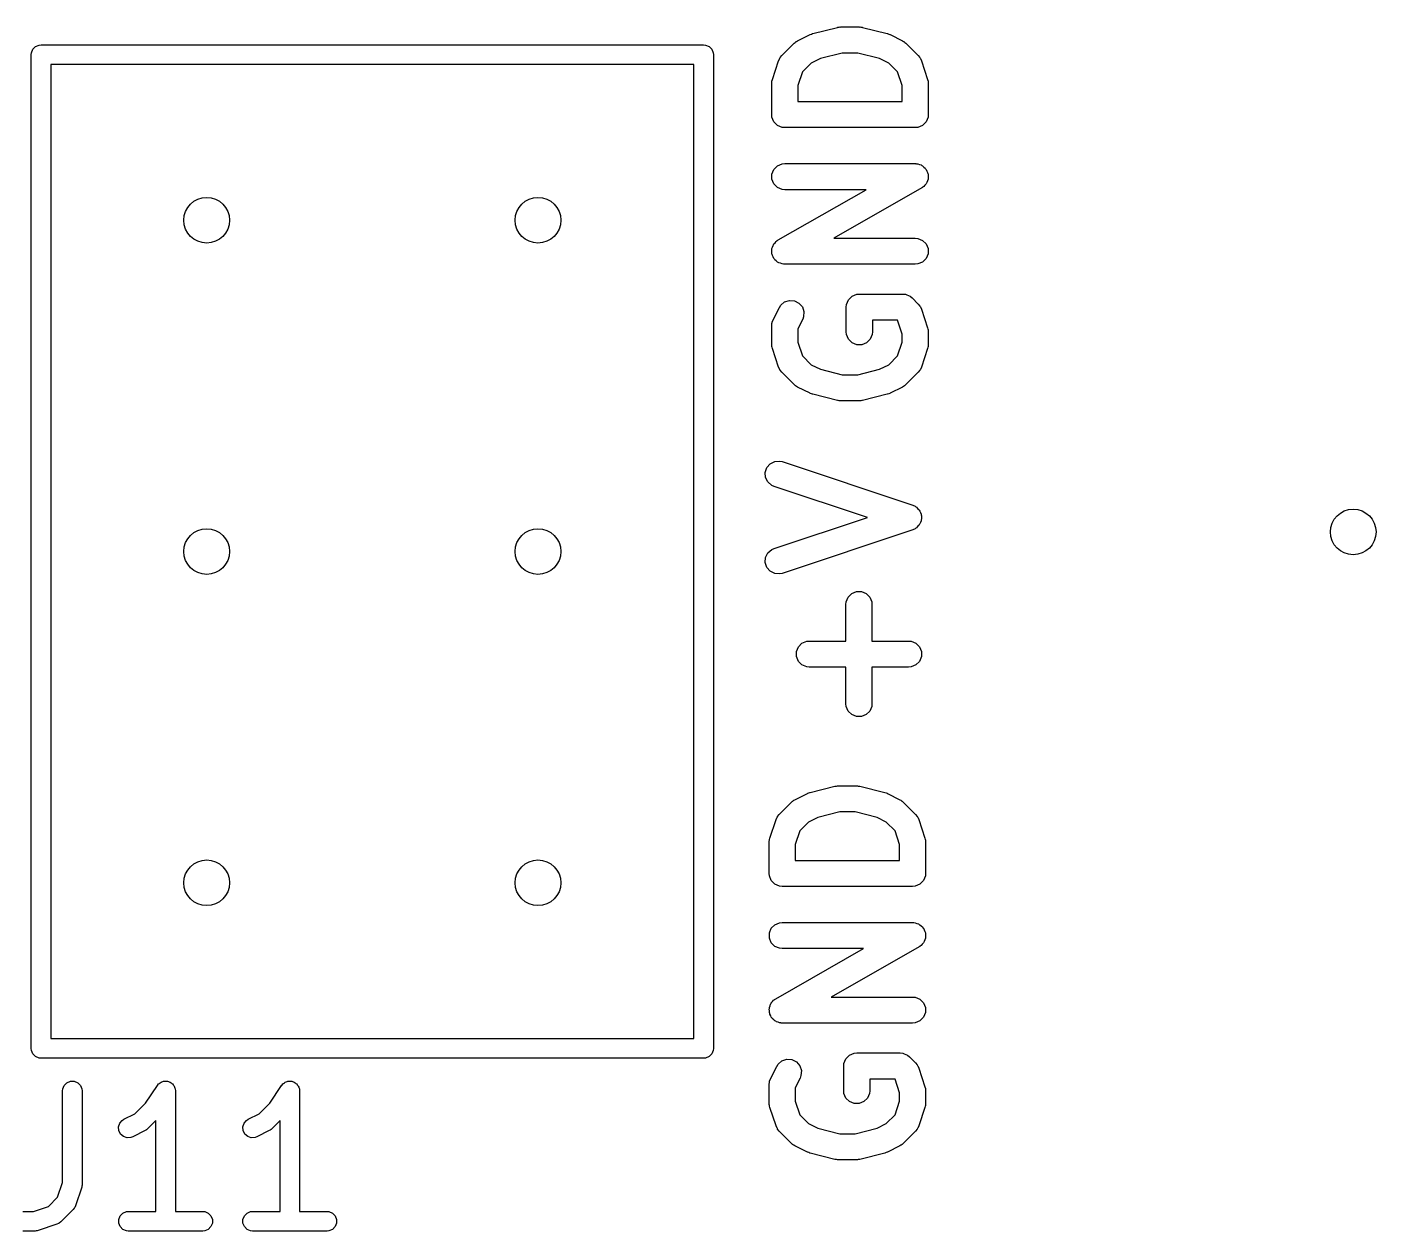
# Model space of a CAD drawing. Extents: x 2.43 to 5.06, y -5.33 to -2.63.
# Drawn here: x 4.5497 to 4.9569, y -3.011 to -2.6476 of the extents above; entities that cross this region are included whole.
import ezdxf

# ---------------------------------------------------------------- set-up
doc = ezdxf.new("R2010")
doc.units = 0
doc.header["$MEASUREMENT"] = 0
doc.layers.add('BLACK', color=7, linetype='CONTINUOUS')

msp = doc.modelspace()

# ---------------------------------------------------------------- linework, layer by layer
at = {"layer": 'BLACK', "linetype": 'CONTINUOUS'}
for p, q in [((4.7823, -2.65173), (4.78605, -2.64986)), ((4.78605, -2.64986), (4.7861, -2.64984)), ((4.7861, -2.64984), (4.78613, -2.64982)), ((4.78613, -2.64982), (4.78645, -2.64971)), ((4.78645, -2.64971), (4.78677, -2.64958)), ((4.78677, -2.64958), (4.7868, -2.64958)), ((4.7868, -2.64958), (4.78685, -2.64956)), ((4.78685, -2.64956), (4.79435, -2.64769)), ((4.79435, -2.64769), (4.79448, -2.64767)), ((4.79448, -2.64767), (4.79454, -2.64765)), ((4.79454, -2.64765), (4.79483, -2.64762)), ((4.79483, -2.64762), (4.79512, -2.64757)), ((4.79512, -2.64757), (4.79517, -2.64758)), ((4.79517, -2.64758), (4.79531, -2.64757)), ((4.79531, -2.64757), (4.80093, -2.64757)), ((4.80093, -2.64757), (4.80106, -2.64758)), ((4.80106, -2.64758), (4.80112, -2.64757)), ((4.80112, -2.64757), (4.80141, -2.64762)), ((4.80141, -2.64762), (4.8017, -2.64765)), ((4.8017, -2.64765), (4.80175, -2.64767)), ((4.80175, -2.64767), (4.80189, -2.64769)), ((4.80189, -2.64769), (4.80938, -2.64956)), ((4.80938, -2.64956), (4.80944, -2.64958)), ((4.80944, -2.64958), (4.80947, -2.64958)), ((4.80947, -2.64958), (4.80979, -2.64971)), ((4.80979, -2.64971), (4.81011, -2.64982)), ((4.81011, -2.64982), (4.81013, -2.64984)), ((4.81013, -2.64984), (4.81019, -2.64986)), ((4.81019, -2.64986), (4.81394, -2.65173)), ((4.55104, -2.65533), (4.55148, -2.65427)), ((4.55148, -2.65427), (4.5523, -2.65345)), ((4.5523, -2.65345), (4.55336, -2.65301)), ((4.55336, -2.65301), (4.55394, -2.65295)), ((4.55394, -2.65295), (4.75394, -2.65295)), ((4.75394, -2.65295), (4.75451, -2.65301)), ((4.75451, -2.65301), (4.75558, -2.65345)), ((4.75558, -2.65345), (4.75639, -2.65427)), ((4.75639, -2.65427), (4.75683, -2.65533)), ((4.77752, -2.65622), (4.78127, -2.65247)), ((4.78127, -2.65247), (4.78158, -2.65222)), ((4.78158, -2.65222), (4.78164, -2.65215)), ((4.78164, -2.65215), (4.78176, -2.65207)), ((4.78176, -2.65207), (4.78187, -2.65198)), ((4.78187, -2.65198), (4.78197, -2.65194)), ((4.78197, -2.65194), (4.7823, -2.65173)), ((4.81394, -2.65173), (4.81427, -2.65194)), ((4.81427, -2.65194), (4.81437, -2.65198)), ((4.81437, -2.65198), (4.81448, -2.65207)), ((4.81448, -2.65207), (4.81459, -2.65215)), ((4.81459, -2.65215), (4.81466, -2.65222)), ((4.81466, -2.65222), (4.81496, -2.65247)), ((4.81496, -2.65247), (4.81871, -2.65622)), ((4.55098, -2.65591), (4.55104, -2.65533)), ((4.55098, -2.95591), (4.55098, -2.65591)), ((4.55689, -2.65886), (4.55689, -2.95295)), ((4.75098, -2.65886), (4.55689, -2.65886)), ((4.75098, -2.95295), (4.75098, -2.65886)), ((4.75683, -2.65533), (4.75689, -2.65591)), ((4.75689, -2.65591), (4.75689, -2.95591)), ((4.7747, -2.66338), (4.77657, -2.65776)), ((4.77657, -2.65776), (4.77689, -2.65706)), ((4.77689, -2.65706), (4.77698, -2.65695)), ((4.77698, -2.65695), (4.77704, -2.65682)), ((4.77704, -2.65682), (4.77752, -2.65622)), ((4.78639, -2.65849), (4.78375, -2.66113)), ((4.78918, -2.6571), (4.78639, -2.65849)), ((4.79579, -2.65544), (4.78918, -2.6571)), ((4.80045, -2.65544), (4.79579, -2.65544)), ((4.80706, -2.6571), (4.80045, -2.65544)), ((4.80985, -2.65849), (4.80706, -2.6571)), ((4.81249, -2.66113), (4.80985, -2.65849)), ((4.81871, -2.65622), (4.8192, -2.65682)), ((4.8192, -2.65682), (4.81926, -2.65695)), ((4.81926, -2.65695), (4.81935, -2.65706)), ((4.81935, -2.65706), (4.81966, -2.65776)), ((4.81966, -2.65776), (4.82154, -2.66338)), ((4.78375, -2.66113), (4.78237, -2.66527)), ((4.81387, -2.66527), (4.81249, -2.66113)), ((4.7745, -2.66463), (4.77454, -2.66424)), ((4.7745, -2.674), (4.7745, -2.66463)), ((4.77453, -2.66414), (4.77456, -2.664)), ((4.77454, -2.66424), (4.77453, -2.66414)), ((4.77456, -2.664), (4.77457, -2.66386)), ((4.77457, -2.66386), (4.77461, -2.66377)), ((4.77461, -2.66377), (4.7747, -2.66338)), ((4.78237, -2.66527), (4.78237, -2.67007)), ((4.81387, -2.67007), (4.81387, -2.66527)), ((4.82154, -2.66338), (4.82163, -2.66377)), ((4.82163, -2.66377), (4.82167, -2.66386)), ((4.82167, -2.66386), (4.82168, -2.664)), ((4.82168, -2.664), (4.82171, -2.66414)), ((4.82171, -2.66414), (4.8217, -2.66424)), ((4.8217, -2.66424), (4.82174, -2.66463)), ((4.82174, -2.66463), (4.82174, -2.674)), ((4.78237, -2.67007), (4.81387, -2.67007)), ((4.77457, -2.67477), (4.7745, -2.674)), ((4.77516, -2.67619), (4.77457, -2.67477)), ((4.82167, -2.67477), (4.82108, -2.67619)), ((4.82174, -2.674), (4.82167, -2.67477)), ((4.77625, -2.67728), (4.77516, -2.67619)), ((4.77767, -2.67787), (4.77625, -2.67728)), ((4.77843, -2.67794), (4.77767, -2.67787)), ((4.8178, -2.67794), (4.77843, -2.67794)), ((4.81857, -2.67787), (4.8178, -2.67794)), ((4.81999, -2.67728), (4.81857, -2.67787)), ((4.82108, -2.67619), (4.81999, -2.67728)), ((4.77457, -2.69198), (4.77516, -2.69056)), ((4.77516, -2.69056), (4.77625, -2.68948)), ((4.77625, -2.68948), (4.77767, -2.68889)), ((4.77767, -2.68889), (4.77843, -2.68881)), ((4.77843, -2.68881), (4.8178, -2.68881)), ((4.8178, -2.68881), (4.818, -2.68883)), ((4.818, -2.68883), (4.81808, -2.68882)), ((4.81808, -2.68882), (4.81818, -2.68885)), ((4.81818, -2.68885), (4.81857, -2.68889)), ((4.81857, -2.68889), (4.81906, -2.68909)), ((4.81906, -2.68909), (4.81956, -2.68923)), ((4.81956, -2.68923), (4.81976, -2.68938)), ((4.81976, -2.68938), (4.81999, -2.68948)), ((4.81999, -2.68948), (4.82036, -2.68985)), ((4.82036, -2.68985), (4.82078, -2.69017)), ((4.82078, -2.69017), (4.8209, -2.69039)), ((4.8209, -2.69039), (4.82108, -2.69056)), ((4.82108, -2.69056), (4.82128, -2.69105)), ((4.82128, -2.69105), (4.82154, -2.6915)), ((4.82154, -2.6915), (4.82157, -2.69175)), ((4.77457, -2.69352), (4.77457, -2.69198)), ((4.77516, -2.69494), (4.77457, -2.69352)), ((4.77625, -2.69602), (4.77516, -2.69494)), ((4.82071, -2.69531), (4.82039, -2.69572)), ((4.82108, -2.69494), (4.82071, -2.69531)), ((4.82117, -2.69471), (4.82108, -2.69494)), ((4.82133, -2.69451), (4.82117, -2.69471)), ((4.82146, -2.694), (4.82133, -2.69451)), ((4.82167, -2.69352), (4.82146, -2.694)), ((4.82157, -2.69175), (4.82167, -2.69198)), ((4.82167, -2.69198), (4.82167, -2.69251)), ((4.82167, -2.69251), (4.82173, -2.69303)), ((4.82173, -2.69303), (4.82167, -2.69327)), ((4.82167, -2.69327), (4.82167, -2.69352)), ((4.77767, -2.69661), (4.77625, -2.69602)), ((4.77648, -2.71183), (4.80298, -2.69669)), ((4.77843, -2.69669), (4.77767, -2.69661)), ((4.80298, -2.69669), (4.77843, -2.69669)), ((4.81976, -2.69617), (4.79326, -2.71131)), ((4.81992, -2.69605), (4.81976, -2.69617)), ((4.81999, -2.69602), (4.81992, -2.69605)), ((4.82006, -2.69595), (4.81999, -2.69602)), ((4.82039, -2.69572), (4.82006, -2.69595)), ((4.77632, -2.71195), (4.77648, -2.71183)), ((4.79326, -2.71131), (4.8178, -2.71131)), ((4.8178, -2.71131), (4.81857, -2.71139)), ((4.81857, -2.71139), (4.81999, -2.71198)), ((4.77451, -2.71497), (4.77457, -2.71473)), ((4.77457, -2.71549), (4.77451, -2.71497)), ((4.77457, -2.71448), (4.77477, -2.714)), ((4.77457, -2.71473), (4.77457, -2.71448)), ((4.77457, -2.71602), (4.77457, -2.71549)), ((4.77477, -2.714), (4.77491, -2.71349)), ((4.77491, -2.71349), (4.77506, -2.71329)), ((4.77506, -2.71329), (4.77516, -2.71306)), ((4.77516, -2.71306), (4.77553, -2.71269)), ((4.77553, -2.71269), (4.77585, -2.71228)), ((4.77585, -2.71228), (4.77617, -2.71205)), ((4.77617, -2.71205), (4.77625, -2.71198)), ((4.77625, -2.71198), (4.77632, -2.71195)), ((4.81999, -2.71198), (4.82108, -2.71306)), ((4.82108, -2.71306), (4.82167, -2.71448)), ((4.82167, -2.71448), (4.82167, -2.71602)), ((4.77467, -2.71625), (4.77457, -2.71602)), ((4.7747, -2.7165), (4.77467, -2.71625)), ((4.77496, -2.71695), (4.7747, -2.7165)), ((4.77516, -2.71744), (4.77496, -2.71695)), ((4.77534, -2.71761), (4.77516, -2.71744)), ((4.77546, -2.71783), (4.77534, -2.71761)), ((4.77588, -2.71815), (4.77546, -2.71783)), ((4.77625, -2.71852), (4.77588, -2.71815)), ((4.77648, -2.71862), (4.77625, -2.71852)), ((4.77668, -2.71877), (4.77648, -2.71862)), ((4.77718, -2.71891), (4.77668, -2.71877)), ((4.77767, -2.71911), (4.77718, -2.71891)), ((4.77806, -2.71915), (4.77767, -2.71911)), ((4.77816, -2.71918), (4.77806, -2.71915)), ((4.77824, -2.71917), (4.77816, -2.71918)), ((4.77843, -2.71919), (4.77824, -2.71917)), ((4.8178, -2.71919), (4.77843, -2.71919)), ((4.81857, -2.71911), (4.8178, -2.71919)), ((4.81999, -2.71852), (4.81857, -2.71911)), ((4.82108, -2.71744), (4.81999, -2.71852)), ((4.82167, -2.71602), (4.82108, -2.71744)), ((4.80016, -2.72826), (4.80093, -2.72818)), ((4.80093, -2.72818), (4.81405, -2.72818)), ((4.81405, -2.72818), (4.81482, -2.72826)), ((4.77491, -2.73599), (4.77679, -2.73224)), ((4.77679, -2.73224), (4.7772, -2.73158)), ((4.7772, -2.73158), (4.77836, -2.73058)), ((4.77836, -2.73058), (4.77982, -2.73009)), ((4.77982, -2.73009), (4.78135, -2.7302)), ((4.78135, -2.7302), (4.78272, -2.73089)), ((4.78272, -2.73089), (4.78373, -2.73205)), ((4.78373, -2.73205), (4.78421, -2.7335)), ((4.79699, -2.73212), (4.79707, -2.73135)), ((4.79699, -2.73962), (4.79699, -2.73212)), ((4.79707, -2.73135), (4.79766, -2.72993)), ((4.79766, -2.72993), (4.79874, -2.72885)), ((4.79874, -2.72885), (4.80016, -2.72826)), ((4.81482, -2.72826), (4.81524, -2.72843)), ((4.81524, -2.72843), (4.81624, -2.72885)), ((4.81624, -2.72885), (4.81684, -2.72934)), ((4.81684, -2.72934), (4.81871, -2.73121)), ((4.81871, -2.73121), (4.8192, -2.73181)), ((4.8192, -2.73181), (4.81926, -2.73194)), ((4.81926, -2.73194), (4.81935, -2.73205)), ((4.81935, -2.73205), (4.81966, -2.73275)), ((4.77464, -2.73671), (4.77491, -2.73599)), ((4.78383, -2.73576), (4.78237, -2.73868)), ((4.78411, -2.73504), (4.78383, -2.73576)), ((4.78421, -2.7335), (4.78411, -2.73504)), ((4.81242, -2.73606), (4.80487, -2.73606)), ((4.80487, -2.73606), (4.80487, -2.73962)), ((4.81249, -2.73612), (4.81242, -2.73606)), ((4.81387, -2.74026), (4.81249, -2.73612)), ((4.81966, -2.73275), (4.82154, -2.73838)), ((4.7745, -2.73775), (4.77457, -2.73698)), ((4.7745, -2.74337), (4.7745, -2.73775)), ((4.77457, -2.73698), (4.77463, -2.73685)), ((4.77463, -2.73685), (4.77464, -2.73671)), ((4.78237, -2.73868), (4.78237, -2.74273)), ((4.79707, -2.74039), (4.79699, -2.73962)), ((4.79766, -2.74181), (4.79707, -2.74039)), ((4.80479, -2.74039), (4.8042, -2.74181)), ((4.80487, -2.73962), (4.80479, -2.74039)), ((4.81387, -2.74273), (4.81387, -2.74026)), ((4.82154, -2.73838), (4.82163, -2.73876)), ((4.82163, -2.73876), (4.82167, -2.73885)), ((4.82167, -2.73885), (4.82168, -2.73899)), ((4.82168, -2.73899), (4.82171, -2.73913)), ((4.82171, -2.73913), (4.8217, -2.73923)), ((4.8217, -2.73923), (4.82174, -2.73962)), ((4.82174, -2.73962), (4.82174, -2.74337)), ((4.77454, -2.74376), (4.7745, -2.74337)), ((4.77453, -2.74386), (4.77454, -2.74376)), ((4.77456, -2.744), (4.77453, -2.74386)), ((4.77457, -2.74414), (4.77456, -2.744)), ((4.77461, -2.74423), (4.77457, -2.74414)), ((4.7747, -2.74462), (4.77461, -2.74423)), ((4.78237, -2.74273), (4.78375, -2.74687)), ((4.79874, -2.74289), (4.79766, -2.74181)), ((4.80016, -2.74348), (4.79874, -2.74289)), ((4.8017, -2.74348), (4.80016, -2.74348)), ((4.80312, -2.74289), (4.8017, -2.74348)), ((4.8042, -2.74181), (4.80312, -2.74289)), ((4.81249, -2.74687), (4.81387, -2.74273)), ((4.82163, -2.74423), (4.82154, -2.74462)), ((4.82167, -2.74414), (4.82163, -2.74423)), ((4.82168, -2.744), (4.82167, -2.74414)), ((4.82171, -2.74386), (4.82168, -2.744)), ((4.82174, -2.74337), (4.8217, -2.74376)), ((4.8217, -2.74376), (4.82171, -2.74386)), ((4.77657, -2.75024), (4.7747, -2.74462)), ((4.78375, -2.74687), (4.78639, -2.74951)), ((4.80985, -2.74951), (4.81249, -2.74687)), ((4.82154, -2.74462), (4.81966, -2.75024)), ((4.77689, -2.75094), (4.77657, -2.75024)), ((4.77698, -2.75105), (4.77689, -2.75094)), ((4.77704, -2.75118), (4.77698, -2.75105)), ((4.77752, -2.75178), (4.77704, -2.75118)), ((4.78127, -2.75553), (4.77752, -2.75178)), ((4.78639, -2.74951), (4.78918, -2.7509)), ((4.78918, -2.7509), (4.79579, -2.75256)), ((4.79579, -2.75256), (4.80045, -2.75256)), ((4.80045, -2.75256), (4.80706, -2.7509)), ((4.80706, -2.7509), (4.80985, -2.74951)), ((4.81871, -2.75178), (4.81496, -2.75553)), ((4.8192, -2.75118), (4.81871, -2.75178)), ((4.81926, -2.75105), (4.8192, -2.75118)), ((4.81935, -2.75094), (4.81926, -2.75105)), ((4.81966, -2.75024), (4.81935, -2.75094)), ((4.78158, -2.75578), (4.78127, -2.75553)), ((4.78164, -2.75585), (4.78158, -2.75578)), ((4.78176, -2.75593), (4.78164, -2.75585)), ((4.78187, -2.75602), (4.78176, -2.75593)), ((4.78197, -2.75606), (4.78187, -2.75602)), ((4.7823, -2.75627), (4.78197, -2.75606)), ((4.78605, -2.75814), (4.7823, -2.75627)), ((4.81394, -2.75627), (4.81019, -2.75814)), ((4.81427, -2.75606), (4.81394, -2.75627)), ((4.81437, -2.75602), (4.81427, -2.75606)), ((4.81448, -2.75593), (4.81437, -2.75602)), ((4.81459, -2.75585), (4.81448, -2.75593)), ((4.81466, -2.75578), (4.81459, -2.75585)), ((4.81496, -2.75553), (4.81466, -2.75578)), ((4.7861, -2.75816), (4.78605, -2.75814)), ((4.78613, -2.75818), (4.7861, -2.75816)), ((4.78645, -2.75829), (4.78613, -2.75818)), ((4.78677, -2.75842), (4.78645, -2.75829)), ((4.7868, -2.75842), (4.78677, -2.75842)), ((4.78685, -2.75844), (4.7868, -2.75842)), ((4.79435, -2.76031), (4.78685, -2.75844)), ((4.79448, -2.76033), (4.79435, -2.76031)), ((4.79454, -2.76035), (4.79448, -2.76033)), ((4.79483, -2.76038), (4.79454, -2.76035)), ((4.79512, -2.76043), (4.79483, -2.76038)), ((4.79517, -2.76042), (4.79512, -2.76043)), ((4.79531, -2.76043), (4.79517, -2.76042)), ((4.80093, -2.76043), (4.79531, -2.76043)), ((4.80106, -2.76042), (4.80093, -2.76043)), ((4.80112, -2.76043), (4.80106, -2.76042)), ((4.80141, -2.76038), (4.80112, -2.76043)), ((4.8017, -2.76035), (4.80141, -2.76038)), ((4.80175, -2.76033), (4.8017, -2.76035)), ((4.80189, -2.76031), (4.80175, -2.76033)), ((4.80938, -2.75844), (4.80189, -2.76031)), ((4.80944, -2.75842), (4.80938, -2.75844)), ((4.80947, -2.75842), (4.80944, -2.75842)), ((4.80979, -2.75829), (4.80947, -2.75842)), ((4.81011, -2.75818), (4.80979, -2.75829)), ((4.81013, -2.75816), (4.81011, -2.75818)), ((4.81019, -2.75814), (4.81013, -2.75816)), ((4.77253, -2.78201), (4.77301, -2.78055)), ((4.77301, -2.78055), (4.77402, -2.77939)), ((4.77402, -2.77939), (4.77539, -2.77871)), ((4.77539, -2.77871), (4.77693, -2.7786)), ((4.77693, -2.7786), (4.77768, -2.77877)), ((4.77768, -2.77877), (4.81705, -2.79189)), ((4.77264, -2.78354), (4.77253, -2.78201)), ((4.77332, -2.78492), (4.77264, -2.78354)), ((4.77448, -2.78593), (4.77332, -2.78492)), ((4.77519, -2.78624), (4.77448, -2.78593)), ((4.80335, -2.79563), (4.77519, -2.78624)), ((4.81705, -2.79189), (4.81775, -2.79221)), ((4.81775, -2.79221), (4.81797, -2.79239)), ((4.81797, -2.79239), (4.81822, -2.79252)), ((4.81822, -2.79252), (4.81854, -2.79289)), ((4.81854, -2.79289), (4.81891, -2.79321)), ((4.81891, -2.79321), (4.81904, -2.79347)), ((4.77519, -2.80502), (4.80335, -2.79563)), ((4.81904, -2.79347), (4.81922, -2.79368)), ((4.81922, -2.79368), (4.81938, -2.79415)), ((4.81938, -2.79711), (4.81922, -2.79758)), ((4.81938, -2.79415), (4.8196, -2.79459)), ((4.8196, -2.79667), (4.81938, -2.79711)), ((4.8196, -2.79459), (4.81962, -2.79487)), ((4.81962, -2.79639), (4.8196, -2.79667)), ((4.81962, -2.79487), (4.81971, -2.79514)), ((4.81971, -2.79612), (4.81962, -2.79639)), ((4.81971, -2.79514), (4.81967, -2.79563)), ((4.81967, -2.79563), (4.81971, -2.79612)), ((4.81705, -2.79936), (4.77768, -2.81249)), ((4.81775, -2.79905), (4.81705, -2.79936)), ((4.81797, -2.79886), (4.81775, -2.79905)), ((4.81822, -2.79874), (4.81797, -2.79886)), ((4.81854, -2.79837), (4.81822, -2.79874)), ((4.81891, -2.79804), (4.81854, -2.79837)), ((4.81904, -2.79779), (4.81891, -2.79804)), ((4.81922, -2.79758), (4.81904, -2.79779)), ((4.77332, -2.80634), (4.77448, -2.80533)), ((4.77448, -2.80533), (4.77519, -2.80502)), ((4.77253, -2.80924), (4.77264, -2.80771)), ((4.77301, -2.8107), (4.77253, -2.80924)), ((4.77264, -2.80771), (4.77332, -2.80634)), ((4.77402, -2.81186), (4.77301, -2.8107)), ((4.77539, -2.81255), (4.77402, -2.81186)), ((4.77693, -2.81266), (4.77539, -2.81255)), ((4.77768, -2.81249), (4.77693, -2.81266)), ((4.79687, -2.82187), (4.79694, -2.82111)), ((4.79694, -2.82111), (4.79753, -2.81969)), ((4.79753, -2.81969), (4.79862, -2.8186)), ((4.79862, -2.8186), (4.80004, -2.81801)), ((4.80004, -2.81801), (4.80157, -2.81801)), ((4.80157, -2.81801), (4.80299, -2.8186)), ((4.80299, -2.8186), (4.80408, -2.81969)), ((4.80408, -2.81969), (4.80467, -2.82111)), ((4.80467, -2.82111), (4.80474, -2.82187)), ((4.79687, -2.83294), (4.79687, -2.82187)), ((4.80474, -2.82187), (4.80474, -2.83294)), ((4.78253, -2.83469), (4.78362, -2.8336)), ((4.78362, -2.8336), (4.78504, -2.83301)), ((4.78504, -2.83301), (4.78581, -2.83294)), ((4.78581, -2.83294), (4.79687, -2.83294)), ((4.80474, -2.83294), (4.8158, -2.83294)), ((4.8158, -2.83294), (4.81657, -2.83301)), ((4.81657, -2.83301), (4.81799, -2.8336)), ((4.81799, -2.8336), (4.81908, -2.83469)), ((4.78195, -2.8361), (4.78253, -2.83469)), ((4.78195, -2.83764), (4.78195, -2.8361)), ((4.78253, -2.83906), (4.78195, -2.83764)), ((4.81908, -2.83469), (4.81967, -2.8361)), ((4.81967, -2.83764), (4.81908, -2.83906)), ((4.81967, -2.8361), (4.81967, -2.83764)), ((4.78362, -2.84015), (4.78253, -2.83906)), ((4.78504, -2.84073), (4.78362, -2.84015)), ((4.78581, -2.84081), (4.78504, -2.84073)), ((4.79687, -2.84081), (4.78581, -2.84081)), ((4.79687, -2.85187), (4.79687, -2.84081)), ((4.8158, -2.84081), (4.80474, -2.84081)), ((4.80474, -2.84081), (4.80474, -2.85187)), ((4.81657, -2.84073), (4.8158, -2.84081)), ((4.81799, -2.84015), (4.81657, -2.84073)), ((4.81908, -2.83906), (4.81799, -2.84015)), ((4.79694, -2.85264), (4.79687, -2.85187)), ((4.79753, -2.85406), (4.79694, -2.85264)), ((4.79862, -2.85514), (4.79753, -2.85406)), ((4.80408, -2.85406), (4.80299, -2.85514)), ((4.80467, -2.85264), (4.80408, -2.85406)), ((4.80474, -2.85187), (4.80467, -2.85264)), ((4.80004, -2.85573), (4.79862, -2.85514)), ((4.80157, -2.85573), (4.80004, -2.85573)), ((4.80299, -2.85514), (4.80157, -2.85573)), ((4.78534, -2.87889), (4.78566, -2.87878)), ((4.78566, -2.87878), (4.78598, -2.87865)), ((4.78598, -2.87865), (4.78601, -2.87865)), ((4.78601, -2.87865), (4.78607, -2.87863)), ((4.78607, -2.87863), (4.79356, -2.87676)), ((4.79356, -2.87676), (4.7937, -2.87674)), ((4.7937, -2.87674), (4.79375, -2.87672)), ((4.79375, -2.87672), (4.79404, -2.87669)), ((4.79404, -2.87669), (4.79433, -2.87665)), ((4.79433, -2.87665), (4.79439, -2.87665)), ((4.79439, -2.87665), (4.79452, -2.87664)), ((4.79452, -2.87664), (4.80014, -2.87664)), ((4.80014, -2.87664), (4.80028, -2.87665)), ((4.80028, -2.87665), (4.80033, -2.87665)), ((4.80033, -2.87665), (4.80062, -2.87669)), ((4.80062, -2.87669), (4.80091, -2.87672)), ((4.80091, -2.87672), (4.80097, -2.87674)), ((4.80097, -2.87674), (4.8011, -2.87676)), ((4.8011, -2.87676), (4.8086, -2.87863)), ((4.8086, -2.87863), (4.80865, -2.87865)), ((4.80865, -2.87865), (4.80868, -2.87865)), ((4.80868, -2.87865), (4.809, -2.87878)), ((4.809, -2.87878), (4.80932, -2.87889)), ((4.77674, -2.88529), (4.78049, -2.88154)), ((4.78049, -2.88154), (4.78079, -2.8813)), ((4.78079, -2.8813), (4.78086, -2.88122)), ((4.78086, -2.88122), (4.78098, -2.88114)), ((4.78098, -2.88114), (4.78108, -2.88105)), ((4.78108, -2.88105), (4.78118, -2.88101)), ((4.78118, -2.88101), (4.78151, -2.88081)), ((4.78151, -2.88081), (4.78526, -2.87893)), ((4.78526, -2.87893), (4.78532, -2.87891)), ((4.78532, -2.87891), (4.78534, -2.87889)), ((4.80932, -2.87889), (4.80935, -2.87891)), ((4.80935, -2.87891), (4.8094, -2.87893)), ((4.8094, -2.87893), (4.81315, -2.88081)), ((4.81315, -2.88081), (4.81348, -2.88101)), ((4.81348, -2.88101), (4.81358, -2.88105)), ((4.81358, -2.88105), (4.81369, -2.88114)), ((4.81369, -2.88114), (4.81381, -2.88122)), ((4.81381, -2.88122), (4.81387, -2.8813)), ((4.81387, -2.8813), (4.81418, -2.88154)), ((4.81418, -2.88154), (4.81793, -2.88529)), ((4.77391, -2.89246), (4.77579, -2.88683)), ((4.77579, -2.88683), (4.7761, -2.88613)), ((4.7761, -2.88613), (4.77619, -2.88602)), ((4.77619, -2.88602), (4.77625, -2.88589)), ((4.77625, -2.88589), (4.77674, -2.88529)), ((4.78839, -2.88617), (4.7856, -2.88756)), ((4.795, -2.88451), (4.78839, -2.88617)), ((4.79966, -2.88451), (4.795, -2.88451)), ((4.80627, -2.88617), (4.79966, -2.88451)), ((4.80906, -2.88756), (4.80627, -2.88617)), ((4.81793, -2.88529), (4.81842, -2.88589)), ((4.81842, -2.88589), (4.81847, -2.88602)), ((4.81847, -2.88602), (4.81856, -2.88613)), ((4.81856, -2.88613), (4.81888, -2.88683)), ((4.81888, -2.88683), (4.82075, -2.89246)), ((4.78296, -2.8902), (4.78158, -2.89434)), ((4.7856, -2.88756), (4.78296, -2.8902)), ((4.8117, -2.8902), (4.80906, -2.88756)), ((4.81308, -2.89434), (4.8117, -2.8902)), ((4.77371, -2.8937), (4.77375, -2.89331)), ((4.77371, -2.90307), (4.77371, -2.8937)), ((4.77374, -2.89321), (4.77377, -2.89307)), ((4.77375, -2.89331), (4.77374, -2.89321)), ((4.77377, -2.89307), (4.77379, -2.89293)), ((4.77379, -2.89293), (4.77382, -2.89284)), ((4.77382, -2.89284), (4.77391, -2.89246)), ((4.78158, -2.89434), (4.78158, -2.89914)), ((4.81308, -2.89914), (4.81308, -2.89434)), ((4.82075, -2.89246), (4.82084, -2.89284)), ((4.82084, -2.89284), (4.82088, -2.89293)), ((4.82088, -2.89293), (4.82089, -2.89307)), ((4.82089, -2.89307), (4.82092, -2.89321)), ((4.82092, -2.89321), (4.82092, -2.89331)), ((4.82092, -2.89331), (4.82095, -2.8937)), ((4.82095, -2.8937), (4.82095, -2.90307)), ((4.78158, -2.89914), (4.81308, -2.89914)), ((4.77379, -2.90384), (4.77371, -2.90307)), ((4.82095, -2.90307), (4.82088, -2.90384)), ((4.77437, -2.90526), (4.77379, -2.90384)), ((4.77546, -2.90635), (4.77437, -2.90526)), ((4.77688, -2.90694), (4.77546, -2.90635)), ((4.77765, -2.90701), (4.77688, -2.90694)), ((4.81702, -2.90701), (4.77765, -2.90701)), ((4.81778, -2.90694), (4.81702, -2.90701)), ((4.8192, -2.90635), (4.81778, -2.90694)), ((4.82029, -2.90526), (4.8192, -2.90635)), ((4.82088, -2.90384), (4.82029, -2.90526)), ((4.77437, -2.91963), (4.77546, -2.91855)), ((4.77546, -2.91855), (4.77688, -2.91796)), ((4.77688, -2.91796), (4.77765, -2.91789)), ((4.77765, -2.91789), (4.81702, -2.91789)), ((4.81702, -2.91789), (4.81721, -2.9179)), ((4.81721, -2.9179), (4.81729, -2.91789)), ((4.81729, -2.91789), (4.81739, -2.91792)), ((4.81739, -2.91792), (4.81778, -2.91796)), ((4.81778, -2.91796), (4.81827, -2.91816)), ((4.81827, -2.91816), (4.81877, -2.9183)), ((4.81877, -2.9183), (4.81897, -2.91845)), ((4.81897, -2.91845), (4.8192, -2.91855)), ((4.8192, -2.91855), (4.81957, -2.91892)), ((4.81957, -2.91892), (4.81999, -2.91924)), ((4.81999, -2.91924), (4.82011, -2.91946)), ((4.82011, -2.91946), (4.82029, -2.91963)), ((4.77379, -2.92105), (4.77437, -2.91963)), ((4.77379, -2.92259), (4.77379, -2.92105)), ((4.77437, -2.92401), (4.77379, -2.92259)), ((4.82029, -2.91963), (4.82049, -2.92012)), ((4.82054, -2.92358), (4.82039, -2.92378)), ((4.82049, -2.92012), (4.82075, -2.92057)), ((4.82068, -2.92307), (4.82054, -2.92358)), ((4.82088, -2.92259), (4.82068, -2.92307)), ((4.82075, -2.92057), (4.82078, -2.92082)), ((4.82078, -2.92082), (4.82088, -2.92105)), ((4.82088, -2.92105), (4.82088, -2.92158)), ((4.82088, -2.92158), (4.82094, -2.9221)), ((4.82094, -2.9221), (4.82088, -2.92234)), ((4.82088, -2.92234), (4.82088, -2.92259)), ((4.77546, -2.9251), (4.77437, -2.92401)), ((4.77688, -2.92568), (4.77546, -2.9251)), ((4.77569, -2.9409), (4.80219, -2.92576)), ((4.77765, -2.92576), (4.77688, -2.92568)), ((4.80219, -2.92576), (4.77765, -2.92576)), ((4.81897, -2.92524), (4.79247, -2.94038)), ((4.81913, -2.92513), (4.81897, -2.92524)), ((4.8192, -2.9251), (4.81913, -2.92513)), ((4.81928, -2.92502), (4.8192, -2.9251)), ((4.8196, -2.92479), (4.81928, -2.92502)), ((4.81992, -2.92438), (4.8196, -2.92479)), ((4.82029, -2.92401), (4.81992, -2.92438)), ((4.82039, -2.92378), (4.82029, -2.92401)), ((4.77372, -2.94404), (4.77379, -2.9438)), ((4.77379, -2.94355), (4.77399, -2.94307)), ((4.77379, -2.9438), (4.77379, -2.94355)), ((4.77399, -2.94307), (4.77412, -2.94256)), ((4.77412, -2.94256), (4.77428, -2.94236)), ((4.77428, -2.94236), (4.77437, -2.94213)), ((4.77437, -2.94213), (4.77474, -2.94176)), ((4.77474, -2.94176), (4.77506, -2.94135)), ((4.77506, -2.94135), (4.77539, -2.94112)), ((4.77539, -2.94112), (4.77546, -2.94105)), ((4.77546, -2.94105), (4.77553, -2.94102)), ((4.77553, -2.94102), (4.77569, -2.9409)), ((4.79247, -2.94038), (4.81702, -2.94038)), ((4.81702, -2.94038), (4.81778, -2.94046)), ((4.81778, -2.94046), (4.8192, -2.94105)), ((4.8192, -2.94105), (4.82029, -2.94213)), ((4.82029, -2.94213), (4.82088, -2.94355)), ((4.82088, -2.94355), (4.82088, -2.94509)), ((4.77379, -2.94456), (4.77372, -2.94404)), ((4.77379, -2.94509), (4.77379, -2.94456)), ((4.77388, -2.94532), (4.77379, -2.94509)), ((4.77391, -2.94557), (4.77388, -2.94532)), ((4.77417, -2.94602), (4.77391, -2.94557)), ((4.77437, -2.94651), (4.77417, -2.94602)), ((4.77455, -2.94668), (4.77437, -2.94651)), ((4.77467, -2.9469), (4.77455, -2.94668)), ((4.77509, -2.94722), (4.77467, -2.9469)), ((4.77546, -2.94759), (4.77509, -2.94722)), ((4.77569, -2.94769), (4.77546, -2.94759)), ((4.77589, -2.94784), (4.77569, -2.94769)), ((4.77639, -2.94798), (4.77589, -2.94784)), ((4.77688, -2.94818), (4.77639, -2.94798)), ((4.8192, -2.94759), (4.81778, -2.94818)), ((4.82029, -2.94651), (4.8192, -2.94759)), ((4.82088, -2.94509), (4.82029, -2.94651)), ((4.77727, -2.94822), (4.77688, -2.94818)), ((4.77737, -2.94825), (4.77727, -2.94822)), ((4.77745, -2.94824), (4.77737, -2.94825)), ((4.77765, -2.94826), (4.77745, -2.94824)), ((4.81702, -2.94826), (4.77765, -2.94826)), ((4.81778, -2.94818), (4.81702, -2.94826)), ((4.55104, -2.95648), (4.55098, -2.95591)), ((4.55689, -2.95295), (4.75098, -2.95295)), ((4.75689, -2.95591), (4.75683, -2.95648)), ((4.55148, -2.95755), (4.55104, -2.95648)), ((4.5523, -2.95836), (4.55148, -2.95755)), ((4.55336, -2.9588), (4.5523, -2.95836)), ((4.55394, -2.95886), (4.55336, -2.9588)), ((4.75394, -2.95886), (4.55394, -2.95886)), ((4.75451, -2.9588), (4.75394, -2.95886)), ((4.75558, -2.95836), (4.75451, -2.9588)), ((4.75639, -2.95755), (4.75558, -2.95836)), ((4.75683, -2.95648), (4.75639, -2.95755)), ((4.77641, -2.96065), (4.77757, -2.95965)), ((4.77757, -2.95965), (4.77903, -2.95916)), ((4.77903, -2.95916), (4.78056, -2.95927)), ((4.78056, -2.95927), (4.78193, -2.95996)), ((4.78193, -2.95996), (4.78294, -2.96112)), ((4.79628, -2.96042), (4.79687, -2.95901)), ((4.79687, -2.95901), (4.79796, -2.95792)), ((4.79796, -2.95792), (4.79938, -2.95733)), ((4.79938, -2.95733), (4.80014, -2.95726)), ((4.80014, -2.95726), (4.81327, -2.95726)), ((4.81327, -2.95726), (4.81403, -2.95733)), ((4.81403, -2.95733), (4.81445, -2.9575)), ((4.81445, -2.9575), (4.81545, -2.95792)), ((4.81545, -2.95792), (4.81605, -2.95841)), ((4.81605, -2.95841), (4.81793, -2.96028)), ((4.81793, -2.96028), (4.81842, -2.96088)), ((4.77413, -2.96506), (4.776, -2.96131)), ((4.776, -2.96131), (4.77641, -2.96065)), ((4.78294, -2.96112), (4.78343, -2.96257)), ((4.78332, -2.96411), (4.78304, -2.96483)), ((4.78343, -2.96257), (4.78332, -2.96411)), ((4.79621, -2.96119), (4.79628, -2.96042)), ((4.79621, -2.96869), (4.79621, -2.96119)), ((4.81842, -2.96088), (4.81847, -2.96101)), ((4.81847, -2.96101), (4.81856, -2.96112)), ((4.81856, -2.96112), (4.81888, -2.96182)), ((4.81888, -2.96182), (4.82075, -2.96745)), ((4.56045, -2.96869), (4.56051, -2.96812)), ((4.56051, -2.96812), (4.56095, -2.96705)), ((4.56095, -2.96705), (4.56176, -2.96624)), ((4.56176, -2.96624), (4.56283, -2.9658)), ((4.56283, -2.9658), (4.56398, -2.9658)), ((4.56398, -2.9658), (4.56505, -2.96624)), ((4.56505, -2.96624), (4.56586, -2.96705)), ((4.56586, -2.96705), (4.5663, -2.96812)), ((4.5663, -2.96812), (4.56636, -2.96869)), ((4.58548, -2.97244), (4.58907, -2.96706)), ((4.58907, -2.96705), (4.58944, -2.96661)), ((4.58907, -2.96706), (4.58907, -2.96705)), ((4.58907, -2.96705), (4.58907, -2.96705)), ((4.58907, -2.96705), (4.58907, -2.96705)), ((4.58944, -2.96661), (4.58968, -2.96645)), ((4.58968, -2.96645), (4.58989, -2.96624)), ((4.58989, -2.96624), (4.59015, -2.96613)), ((4.59015, -2.96613), (4.59039, -2.96597)), ((4.59039, -2.96597), (4.59068, -2.96591)), ((4.59068, -2.96591), (4.59095, -2.9658)), ((4.59095, -2.9658), (4.59124, -2.9658)), ((4.59124, -2.9658), (4.59152, -2.96574)), ((4.59152, -2.96574), (4.59181, -2.9658)), ((4.59181, -2.9658), (4.5921, -2.9658)), ((4.5921, -2.9658), (4.59237, -2.96591)), ((4.59237, -2.96591), (4.59265, -2.96596)), ((4.59265, -2.96596), (4.5929, -2.96613)), ((4.5929, -2.96613), (4.59317, -2.96624)), ((4.59317, -2.96624), (4.59337, -2.96644)), ((4.59337, -2.96644), (4.59361, -2.9666)), ((4.59361, -2.9666), (4.59377, -2.96685)), ((4.59377, -2.96685), (4.59398, -2.96705)), ((4.59398, -2.96705), (4.59409, -2.96732)), ((4.59409, -2.96732), (4.59425, -2.96756)), ((4.59425, -2.96756), (4.59431, -2.96785)), ((4.59431, -2.96785), (4.59442, -2.96812)), ((4.59442, -2.96812), (4.59448, -2.96869)), ((4.62298, -2.97244), (4.62656, -2.96706)), ((4.62656, -2.96706), (4.62657, -2.96705)), ((4.62657, -2.96705), (4.62693, -2.96661)), ((4.62657, -2.96705), (4.62657, -2.96705)), ((4.62657, -2.96705), (4.62657, -2.96705)), ((4.62693, -2.96661), (4.62717, -2.96645)), ((4.62717, -2.96645), (4.62738, -2.96624)), ((4.62738, -2.96624), (4.62765, -2.96613)), ((4.62765, -2.96613), (4.62789, -2.96597)), ((4.62789, -2.96597), (4.62818, -2.96591)), ((4.62818, -2.96591), (4.62845, -2.9658)), ((4.62845, -2.9658), (4.62873, -2.9658)), ((4.62873, -2.9658), (4.62902, -2.96574)), ((4.62902, -2.96574), (4.62931, -2.9658)), ((4.62931, -2.9658), (4.6296, -2.9658)), ((4.6296, -2.9658), (4.62986, -2.96591)), ((4.62986, -2.96591), (4.63015, -2.96596)), ((4.63015, -2.96596), (4.63039, -2.96613)), ((4.63039, -2.96613), (4.63066, -2.96624)), ((4.63066, -2.96624), (4.63087, -2.96644)), ((4.63087, -2.96644), (4.63111, -2.9666)), ((4.63111, -2.9666), (4.63127, -2.96685)), ((4.63127, -2.96685), (4.63148, -2.96705)), ((4.63148, -2.96705), (4.63159, -2.96732)), ((4.63159, -2.96732), (4.63175, -2.96756)), ((4.63175, -2.96756), (4.63181, -2.96785)), ((4.63181, -2.96785), (4.63192, -2.96812)), ((4.63192, -2.96812), (4.63197, -2.96869)), ((4.77371, -2.96682), (4.77379, -2.96605)), ((4.77371, -2.97244), (4.77371, -2.96682)), ((4.77379, -2.96605), (4.77384, -2.96592)), ((4.77384, -2.96592), (4.77385, -2.96578)), ((4.77385, -2.96578), (4.77413, -2.96506)), ((4.78304, -2.96483), (4.78158, -2.96775)), ((4.78158, -2.96775), (4.78158, -2.9718)), ((4.81164, -2.96513), (4.80408, -2.96513)), ((4.80408, -2.96513), (4.80408, -2.96869)), ((4.8117, -2.96519), (4.81164, -2.96513)), ((4.81308, -2.96933), (4.8117, -2.96519)), ((4.82075, -2.96745), (4.82084, -2.96783)), ((4.82084, -2.96783), (4.82088, -2.96792)), ((4.82088, -2.96792), (4.82089, -2.96806)), ((4.82089, -2.96806), (4.82092, -2.9682)), ((4.82092, -2.9682), (4.82092, -2.9683)), ((4.82092, -2.9683), (4.82095, -2.96869)), ((4.56045, -2.99634), (4.56045, -2.96869)), ((4.56636, -2.96869), (4.56636, -2.99682)), ((4.58228, -2.97564), (4.58548, -2.97244)), ((4.59448, -2.96869), (4.59448, -2.96869)), ((4.59448, -2.96869), (4.59448, -2.96869)), ((4.59448, -2.96869), (4.59448, -2.96869)), ((4.59448, -2.96869), (4.59448, -3.00511)), ((4.61977, -2.97564), (4.62298, -2.97244)), ((4.63197, -2.96869), (4.63197, -2.96869)), ((4.63197, -2.96869), (4.63197, -2.96869)), ((4.63197, -2.96869), (4.63197, -2.96869)), ((4.63197, -2.96869), (4.63197, -3.00511)), ((4.77375, -2.97283), (4.77371, -2.97244)), ((4.78158, -2.9718), (4.78296, -2.97594)), ((4.79628, -2.96946), (4.79621, -2.96869)), ((4.79687, -2.97088), (4.79628, -2.96946)), ((4.79796, -2.97196), (4.79687, -2.97088)), ((4.79938, -2.97255), (4.79796, -2.97196)), ((4.80233, -2.97196), (4.80091, -2.97255)), ((4.80342, -2.97088), (4.80233, -2.97196)), ((4.804, -2.96946), (4.80342, -2.97088)), ((4.80408, -2.96869), (4.804, -2.96946)), ((4.8117, -2.97594), (4.81308, -2.9718)), ((4.81308, -2.9718), (4.81308, -2.96933)), ((4.82095, -2.97244), (4.82092, -2.97283)), ((4.82095, -2.96869), (4.82095, -2.97244)), ((4.57896, -2.9773), (4.58228, -2.97564)), ((4.61645, -2.9773), (4.61977, -2.97564)), ((4.77374, -2.97293), (4.77375, -2.97283)), ((4.77377, -2.97307), (4.77374, -2.97293)), ((4.77379, -2.97321), (4.77377, -2.97307)), ((4.77382, -2.97331), (4.77379, -2.97321)), ((4.77391, -2.97369), (4.77382, -2.97331)), ((4.77579, -2.97931), (4.77391, -2.97369)), ((4.78296, -2.97594), (4.7856, -2.97858)), ((4.80091, -2.97255), (4.79938, -2.97255)), ((4.80906, -2.97858), (4.8117, -2.97594)), ((4.82075, -2.97369), (4.81888, -2.97931)), ((4.82084, -2.97331), (4.82075, -2.97369)), ((4.82088, -2.97321), (4.82084, -2.97331)), ((4.82089, -2.97307), (4.82088, -2.97321)), ((4.82092, -2.97293), (4.82089, -2.97307)), ((4.82092, -2.97283), (4.82092, -2.97293)), ((4.57735, -2.97957), (4.57771, -2.97848)), ((4.57743, -2.98072), (4.57735, -2.97957)), ((4.57771, -2.97848), (4.57847, -2.97761)), ((4.57847, -2.97761), (4.57896, -2.9773)), ((4.5856, -2.98055), (4.58535, -2.98071)), ((4.58567, -2.98052), (4.5856, -2.98055)), ((4.58575, -2.98046), (4.58567, -2.98052)), ((4.58584, -2.9804), (4.58575, -2.98046)), ((4.58589, -2.98034), (4.58584, -2.9804)), ((4.58611, -2.98016), (4.58589, -2.98034)), ((4.58857, -2.9777), (4.58611, -2.98016)), ((4.58857, -3.00511), (4.58857, -2.9777)), ((4.61484, -2.97957), (4.61521, -2.97848)), ((4.61492, -2.98072), (4.61484, -2.97957)), ((4.61521, -2.97848), (4.61596, -2.97761)), ((4.61596, -2.97761), (4.61645, -2.9773)), ((4.62309, -2.98055), (4.62284, -2.98071)), ((4.62316, -2.98052), (4.62309, -2.98055)), ((4.62324, -2.98046), (4.62316, -2.98052)), ((4.62333, -2.9804), (4.62324, -2.98046)), ((4.62338, -2.98034), (4.62333, -2.9804)), ((4.62361, -2.98016), (4.62338, -2.98034)), ((4.62607, -2.9777), (4.62361, -2.98016)), ((4.62607, -3.00511), (4.62607, -2.9777)), ((4.7761, -2.98001), (4.77579, -2.97931)), ((4.77619, -2.98012), (4.7761, -2.98001)), ((4.77625, -2.98025), (4.77619, -2.98012)), ((4.77674, -2.98085), (4.77625, -2.98025)), ((4.7856, -2.97858), (4.78839, -2.97997)), ((4.78839, -2.97997), (4.795, -2.98163)), ((4.79966, -2.98163), (4.80627, -2.97997)), ((4.80627, -2.97997), (4.80906, -2.97858)), ((4.81842, -2.98025), (4.81793, -2.98085)), ((4.81847, -2.98012), (4.81842, -2.98025)), ((4.81856, -2.98001), (4.81847, -2.98012)), ((4.81888, -2.97931), (4.81856, -2.98001)), ((4.57794, -2.98175), (4.57743, -2.98072)), ((4.57882, -2.98251), (4.57794, -2.98175)), ((4.57991, -2.98287), (4.57882, -2.98251)), ((4.58106, -2.98279), (4.57991, -2.98287)), ((4.5816, -2.98258), (4.58106, -2.98279)), ((4.58535, -2.98071), (4.5816, -2.98258)), ((4.61544, -2.98175), (4.61492, -2.98072)), ((4.61631, -2.98251), (4.61544, -2.98175)), ((4.6174, -2.98287), (4.61631, -2.98251)), ((4.61855, -2.98279), (4.6174, -2.98287)), ((4.61909, -2.98258), (4.61855, -2.98279)), ((4.62284, -2.98071), (4.61909, -2.98258)), ((4.78049, -2.9846), (4.77674, -2.98085)), ((4.78079, -2.98485), (4.78049, -2.9846)), ((4.795, -2.98163), (4.79966, -2.98163)), ((4.81418, -2.9846), (4.81387, -2.98485)), ((4.81793, -2.98085), (4.81418, -2.9846)), ((4.78086, -2.98492), (4.78079, -2.98485)), ((4.78098, -2.985), (4.78086, -2.98492)), ((4.78108, -2.98509), (4.78098, -2.985)), ((4.78118, -2.98513), (4.78108, -2.98509)), ((4.78151, -2.98534), (4.78118, -2.98513)), ((4.78526, -2.98721), (4.78151, -2.98534)), ((4.78532, -2.98723), (4.78526, -2.98721)), ((4.78534, -2.98725), (4.78532, -2.98723)), ((4.78566, -2.98736), (4.78534, -2.98725)), ((4.78598, -2.98749), (4.78566, -2.98736)), ((4.78601, -2.98749), (4.78598, -2.98749)), ((4.78607, -2.98751), (4.78601, -2.98749)), ((4.79356, -2.98938), (4.78607, -2.98751)), ((4.8086, -2.98751), (4.8011, -2.98938)), ((4.80865, -2.98749), (4.8086, -2.98751)), ((4.80868, -2.98749), (4.80865, -2.98749)), ((4.809, -2.98736), (4.80868, -2.98749)), ((4.80932, -2.98725), (4.809, -2.98736)), ((4.80935, -2.98723), (4.80932, -2.98725)), ((4.8094, -2.98721), (4.80935, -2.98723)), ((4.81315, -2.98534), (4.8094, -2.98721)), ((4.81348, -2.98513), (4.81315, -2.98534)), ((4.81358, -2.98509), (4.81348, -2.98513)), ((4.81369, -2.985), (4.81358, -2.98509)), ((4.81381, -2.98492), (4.81369, -2.985)), ((4.81387, -2.98485), (4.81381, -2.98492)), ((4.7937, -2.9894), (4.79356, -2.98938)), ((4.79375, -2.98943), (4.7937, -2.9894)), ((4.79404, -2.98945), (4.79375, -2.98943)), ((4.79433, -2.9895), (4.79404, -2.98945)), ((4.79439, -2.98949), (4.79433, -2.9895)), ((4.79452, -2.9895), (4.79439, -2.98949)), ((4.80014, -2.9895), (4.79452, -2.9895)), ((4.80028, -2.98949), (4.80014, -2.9895)), ((4.80033, -2.9895), (4.80028, -2.98949)), ((4.80062, -2.98945), (4.80033, -2.9895)), ((4.80091, -2.98943), (4.80062, -2.98945)), ((4.80097, -2.9894), (4.80091, -2.98943)), ((4.8011, -2.98938), (4.80097, -2.9894)), ((4.55895, -3.00084), (4.56045, -2.99634)), ((4.56636, -2.99682), (4.56633, -2.99711)), ((4.55619, -3.00361), (4.55895, -3.00084)), ((4.56621, -2.99775), (4.56433, -3.00337)), ((4.56627, -2.99746), (4.56621, -2.99775)), ((4.5663, -2.99739), (4.56627, -2.99746)), ((4.56631, -2.99729), (4.5663, -2.99739)), ((4.56633, -2.99718), (4.56631, -2.99729)), ((4.56633, -2.99711), (4.56633, -2.99718)), ((4.55168, -3.00511), (4.55619, -3.00361)), ((4.56362, -3.00453), (4.55987, -3.00828)), ((4.56398, -3.00408), (4.56362, -3.00453)), ((4.56403, -3.00398), (4.56398, -3.00408)), ((4.5641, -3.0039), (4.56403, -3.00398)), ((4.56433, -3.00337), (4.5641, -3.0039)), ((4.54841, -3.00511), (4.55168, -3.00511)), ((4.55871, -3.00899), (4.55309, -3.01086)), ((4.55924, -3.00875), (4.55871, -3.00899)), ((4.55932, -3.00868), (4.55924, -3.00875)), ((4.55942, -3.00864), (4.55932, -3.00868)), ((4.55987, -3.00828), (4.55942, -3.00864)), ((4.57738, -3.00749), (4.57782, -3.00642)), ((4.57738, -3.00864), (4.57738, -3.00749)), ((4.57782, -3.0097), (4.57738, -3.00864)), ((4.57782, -3.00642), (4.57864, -3.00561)), ((4.57864, -3.00561), (4.5797, -3.00517)), ((4.5797, -3.00517), (4.58028, -3.00511)), ((4.58028, -3.00511), (4.58857, -3.00511)), ((4.59448, -3.00511), (4.60277, -3.00511)), ((4.60277, -3.00511), (4.60335, -3.00517)), ((4.60335, -3.00517), (4.60442, -3.00561)), ((4.60442, -3.00561), (4.60523, -3.00642)), ((4.60523, -3.00642), (4.60567, -3.00749)), ((4.60567, -3.00864), (4.60523, -3.0097)), ((4.60567, -3.00749), (4.60567, -3.00864)), ((4.61488, -3.00749), (4.61532, -3.00642)), ((4.61488, -3.00864), (4.61488, -3.00749)), ((4.61532, -3.0097), (4.61488, -3.00864)), ((4.61532, -3.00642), (4.61613, -3.00561)), ((4.61613, -3.00561), (4.6172, -3.00517)), ((4.6172, -3.00517), (4.61777, -3.00511)), ((4.61777, -3.00511), (4.62607, -3.00511)), ((4.63197, -3.00511), (4.64027, -3.00511)), ((4.64027, -3.00511), (4.64085, -3.00517)), ((4.64085, -3.00517), (4.64191, -3.00561)), ((4.64191, -3.00561), (4.64273, -3.00642)), ((4.64273, -3.00642), (4.64317, -3.00749)), ((4.64317, -3.00864), (4.64273, -3.0097)), ((4.64317, -3.00749), (4.64317, -3.00864)), ((4.55216, -3.01102), (4.54841, -3.01102)), ((4.55245, -3.01099), (4.55216, -3.01102)), ((4.55253, -3.01099), (4.55245, -3.01099)), ((4.55263, -3.01097), (4.55253, -3.01099)), ((4.55273, -3.01096), (4.55263, -3.01097)), ((4.5528, -3.01093), (4.55273, -3.01096)), ((4.55309, -3.01086), (4.5528, -3.01093)), ((4.57864, -3.01052), (4.57782, -3.0097)), ((4.5797, -3.01096), (4.57864, -3.01052)), ((4.58028, -3.01102), (4.5797, -3.01096)), ((4.60277, -3.01102), (4.58028, -3.01102)), ((4.60335, -3.01096), (4.60277, -3.01102)), ((4.60442, -3.01052), (4.60335, -3.01096)), ((4.60523, -3.0097), (4.60442, -3.01052)), ((4.61613, -3.01052), (4.61532, -3.0097)), ((4.6172, -3.01096), (4.61613, -3.01052)), ((4.61777, -3.01102), (4.6172, -3.01096)), ((4.64027, -3.01102), (4.61777, -3.01102)), ((4.64085, -3.01096), (4.64027, -3.01102)), ((4.64191, -3.01052), (4.64085, -3.01096)), ((4.64273, -3.0097), (4.64191, -3.01052))]:
    msp.add_line(p, q, dxfattribs=at)
at = {"layer": 'BLACK'}
for centre in [(4.60394, -2.70591), (4.70394, -2.70591), (4.95, -2.8), (4.60394, -2.80591), (4.70394, -2.80591), (4.60394, -2.90591), (4.70394, -2.90591)]:
    msp.add_circle(centre, 0.00689, dxfattribs=at)

doc.saveas('drawing.dxf')
